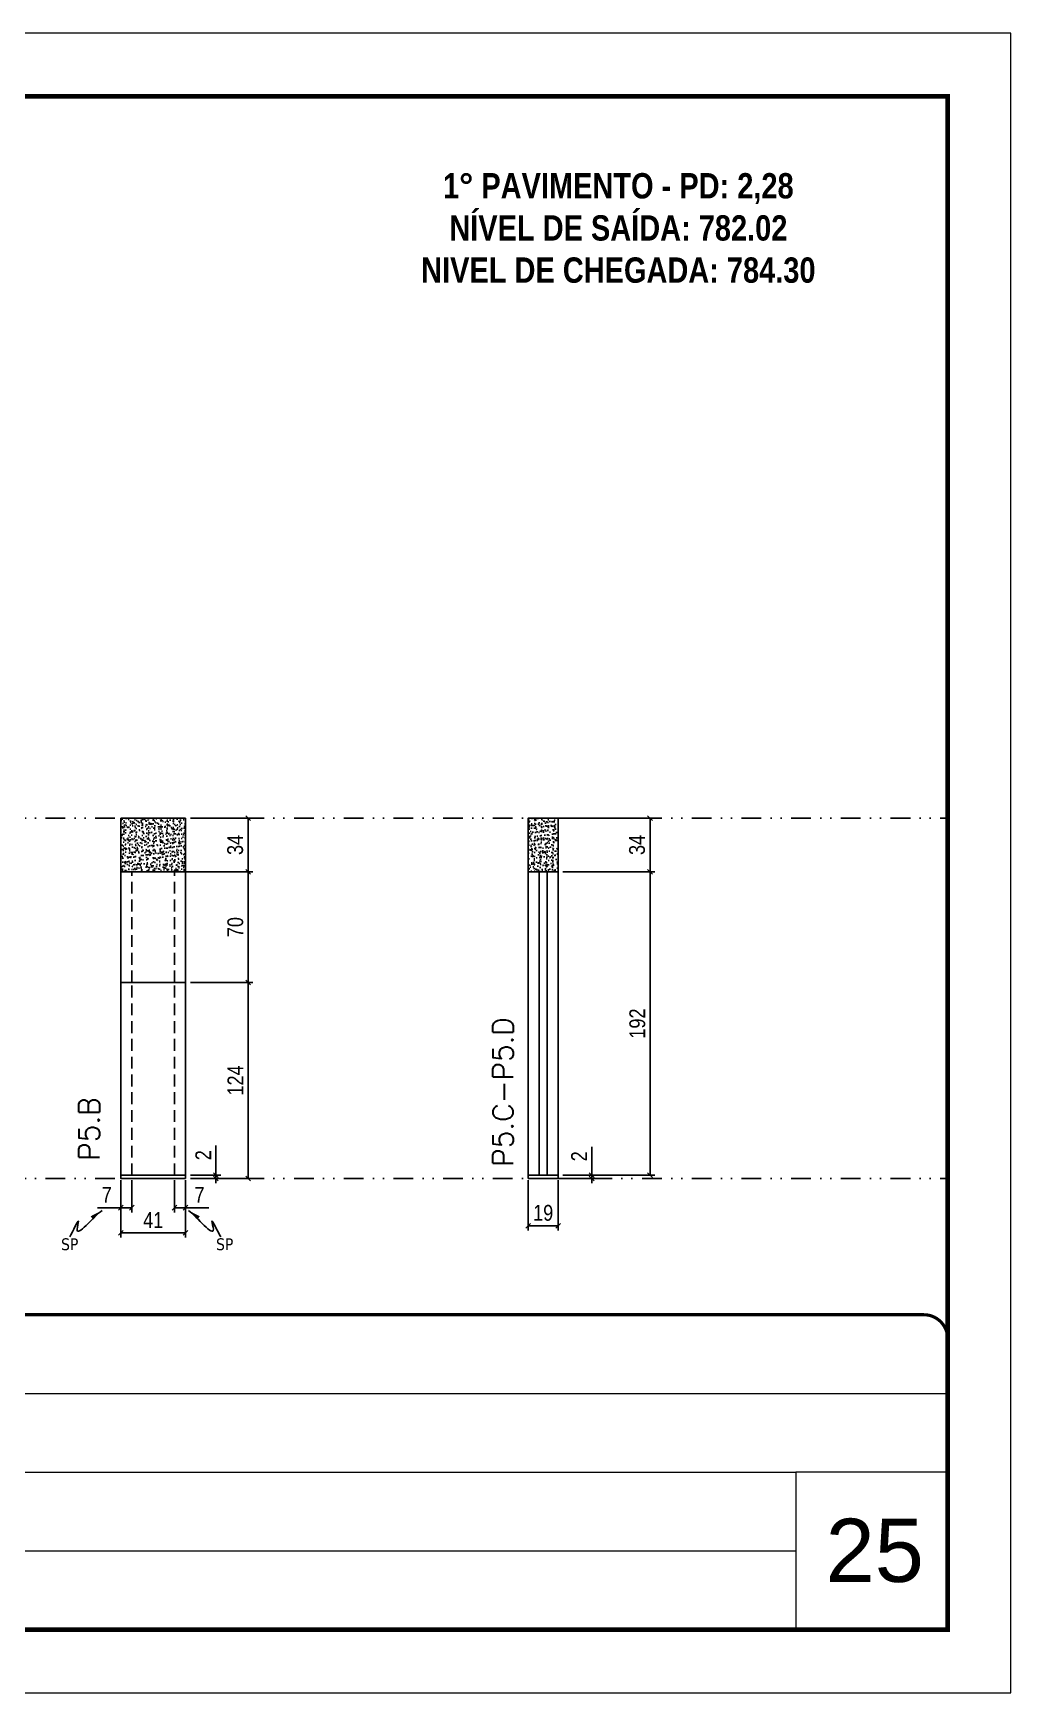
# Model space of a CAD drawing. Header units: millimetres. Extents: x 169816 to 178745, y 96537 to 113647.
# Drawn here: x 170683 to 171301, y 104577 to 105627 of the extents above; entities that cross this region are included whole.
import ezdxf

# ---------------------------------------------------------------- set-up
doc = ezdxf.new("R2010")
doc.units = ezdxf.units.MM
for name, pattern in [('CONTINUO', [0]), ('DASHED', [0.75, 0.5, -0.25]), ('DIVIDE2', [0.625, 0.25, -0.125, 0, -0.125, 0, -0.125]), ('HIDDEN', [0.375, 0.25, -0.125])]:
    doc.linetypes.add(name, pattern=pattern)
for name, color, linetype, lineweight in [('CARIMBO', 255, 'Continuous', 9), ('Folhas', 255, 'Continuous', 9), ('SARRAFO DE PRESSAO', 251, 'DASHED', 9), ('Texto Seção', 7, 'Continuous', 15)]:
    doc.layers.add(name, color=color, linetype=linetype, lineweight=lineweight)
for name, color, linetype in [('COTA', 241, 'Continuous'), ('NOMENCLATURA', 7, 'Continuous'), ('Nível', 160, 'Continuous'), ('Painéis', 200, 'Continuous'), ('SARR_2.2x7', 40, 'Continuous'), ('Sarrafo de Pressão', 42, 'HIDDEN'), ('texto', 7, 'Continuous')]:
    doc.layers.add(name, color=color, linetype=linetype)
doc.styles.add('ARIAL', font='arial.ttf')
doc.styles.add('COTA TECNICA', font='techl___.ttf', dxfattribs={"height": 10})
doc.styles.add('COTA TECNICA-50', font='techl___.ttf', dxfattribs={"height": 10})
doc.styles.add('REGUA-120', font='ROMANS.shx', dxfattribs={"height": 15})
doc.styles.add('ROMANC', font='techb___.ttf', dxfattribs={"height": 2.5})
doc.styles.get("Standard").update_dxf_attribs({"font": 'arial.ttf'})
doc.dimstyles.new('COTA PAINEL-50', dxfattribs={"dimtxt": 10, "dimasz": 3, "dimexe": 3, "dimexo": 3, "dimgap": 3, "dimtad": 1, "dimdec": 1, "dimzin": 12, "dimdsep": 46, "dimtxsty": 'COTA TECNICA-50', "dimblk1": 'OBLIQUE', "dimblk2": 'OBLIQUE', "dimsah": 1, "dimcen": 0.9, "dimclrd": 4, "dimclre": 4, "dimclrt": 240, "dimadec": 1, "dimazin": 3, "dimtfac": 1, "dimtdec": 1, "dimtmove": 0, "dimatfit": 3, "dimfxl": 1, "dimtolj": 1, "dimtzin": 12, "dimarcsym": 0})
doc.dimstyles.new('PAINEL', dxfattribs={"dimtxt": 10, "dimasz": 3, "dimexe": 3, "dimexo": 3, "dimgap": 3, "dimtad": 1, "dimdec": 1, "dimzin": 12, "dimdsep": 46, "dimtxsty": 'COTA TECNICA', "dimblk1": 'OBLIQUE', "dimblk2": 'OBLIQUE', "dimsah": 1, "dimcen": 0.9, "dimclrd": 4, "dimclre": 4, "dimclrt": 240, "dimadec": 1, "dimazin": 3, "dimtfac": 1, "dimtdec": 1, "dimtmove": 0, "dimatfit": 3, "dimfxl": 1, "dimtolj": 1, "dimtzin": 12, "dimarcsym": 0})
doc.dimstyles.get("Standard").update_dxf_attribs({"dimtxt": 0.18, "dimasz": 0.18, "dimexe": 0.18, "dimexo": 0.0625, "dimgap": 0.09, "dimtad": 0, "dimtih": 1, "dimtoh": 1, "dimdec": 4, "dimzin": 0, "dimdsep": 46, "dimtxsty": 'Standard', "dimcen": 0.09, "dimadec": 0, "dimazin": 0, "dimtfac": 1, "dimtdec": 4, "dimtofl": 0, "dimtmove": 0, "dimatfit": 3, "dimfxl": 1, "dimtolj": 1, "dimtzin": 0, "dimarcsym": 0})

# ---------------------------------------------------------------- blocks, each defined once
blk = doc.blocks.new('9999999999')
at = {"color": 30, "linetype": 'CONTINUO'}
for p, q in [((98564.6, 34379.6), (99584, 34379.6)), ((98564.6, 34329.8), (99488, 34329.8)), ((99584, 34329.8), (99488, 34329.8)), ((99488, 34329.8), (99488, 34230.2)), ((98564.6, 34280), (99488, 34280))]:
    blk.add_line(p, q, dxfattribs=at)
at = {"color": 30, "linetype": 'CONTINUO', "const_width": 2}
blk.add_lwpolyline([(99584, 34230.2), (99584, 34414.4, 0.414214), (99569, 34429.4), (98229, 34429.4, 0.414214), (98214, 34414.4), (98214, 34245.2, 0.414214), (98229, 34230.2), (99584, 34230.2)], format="xyb", dxfattribs=at)
at = {"layer": 'Folhas'}
blk.add_lwpolyline([(98139, 34190.2), (99624, 34190.2), (99624, 35240.2), (98139, 35240.2)], close=True, dxfattribs=at)
at = {"layer": 'Folhas', "color": 30, "const_width": 3}
blk.add_lwpolyline([(98214, 34230.2), (99584, 34230.2), (99584, 35200.2), (98214, 35200.2)], close=True, dxfattribs=at)
blk = doc.blocks.new('_Oblique')
at = {"color": 0, "linetype": 'ByBlock', "lineweight": -2}
blk.add_line((-0.5, -0.5), (0.5, 0.5), dxfattribs=at)
blk = doc.blocks.new('*D474')
at = {"layer": 'COTA', "color": 4, "lineweight": -2, "transparency": 16777216}
for p, q in [((170738, 104901.5), (170738, 104865.1)), ((170779, 104901.5), (170779, 104865.1)), ((170738, 104868.1), (170779, 104868.1))]:
    blk.add_line(p, q, dxfattribs=at)
at = {"layer": 'Defpoints', "color": 0, "transparency": 16777216}
for p in [(170738, 104904.5), (170779, 104904.5), (170779, 104868.1)]:
    blk.add_point(p, dxfattribs=at)
at = {"layer": 'COTA', "color": 4, "lineweight": -2, "transparency": 16777216, "xscale": 3, "yscale": 3, "zscale": 3, "rotation": 180}
blk.add_blockref('_Oblique', (170738, 104868.1), dxfattribs=at)
at = {"layer": 'COTA', "color": 4, "lineweight": -2, "transparency": 16777216, "xscale": 3, "yscale": 3, "zscale": 3}
blk.add_blockref('_Oblique', (170779, 104868.1), dxfattribs=at)
at = {"layer": 'COTA', "color": 240, "transparency": 16777216, "insert": (170758.5, 104876.2), "char_height": 10, "attachment_point": 5, "style": 'COTA TECNICA'}
blk.add_mtext('\\A1;41', dxfattribs=at)
blk = doc.blocks.new('*D475')
at = {"layer": 'COTA', "color": 4, "lineweight": -2, "transparency": 16777216}
for p, q in [((170738, 104899.5), (170738, 104881)), ((170745, 104901.5), (170745, 104881)), ((170738, 104884), (170723.2, 104884)), ((170745, 104884), (170738, 104884))]:
    blk.add_line(p, q, dxfattribs=at)
at = {"layer": 'Defpoints', "color": 0, "transparency": 16777216}
for p in [(170738, 104902.5), (170745, 104904.5), (170738, 104884)]:
    blk.add_point(p, dxfattribs=at)
at = {"layer": 'COTA', "color": 4, "lineweight": -2, "transparency": 16777216, "xscale": 3, "yscale": 3, "zscale": 3, "rotation": 180}
blk.add_blockref('_Oblique', (170738, 104884), dxfattribs=at)
at = {"layer": 'COTA', "color": 4, "lineweight": -2, "transparency": 16777216, "xscale": 3, "yscale": 3, "zscale": 3}
blk.add_blockref('_Oblique', (170745, 104884), dxfattribs=at)
at = {"layer": 'COTA', "color": 240, "transparency": 16777216, "insert": (170729.1, 104892.1), "char_height": 10, "attachment_point": 5, "style": 'COTA TECNICA-50'}
blk.add_mtext('\\A1;7', dxfattribs=at)
blk = doc.blocks.new('*D476')
at = {"layer": 'COTA', "color": 4, "lineweight": -2, "transparency": 16777216}
for p, q in [((170772, 104901.5), (170772, 104881)), ((170779, 104899.5), (170779, 104881)), ((170772, 104884), (170779, 104884)), ((170779, 104884), (170793.7, 104884))]:
    blk.add_line(p, q, dxfattribs=at)
at = {"layer": 'Defpoints', "color": 0, "transparency": 16777216}
for p in [(170772, 104904.5), (170779, 104902.5), (170779, 104884)]:
    blk.add_point(p, dxfattribs=at)
at = {"layer": 'COTA', "color": 4, "lineweight": -2, "transparency": 16777216, "xscale": 3, "yscale": 3, "zscale": 3, "rotation": 180}
blk.add_blockref('_Oblique', (170772, 104884), dxfattribs=at)
at = {"layer": 'COTA', "color": 4, "lineweight": -2, "transparency": 16777216, "xscale": 3, "yscale": 3, "zscale": 3}
blk.add_blockref('_Oblique', (170779, 104884), dxfattribs=at)
at = {"layer": 'COTA', "color": 240, "transparency": 16777216, "insert": (170787.8, 104892.1), "char_height": 10, "attachment_point": 5, "style": 'COTA TECNICA-50'}
blk.add_mtext('\\A1;7', dxfattribs=at)
blk = doc.blocks.new('*D477')
at = {"layer": 'COTA', "color": 4, "linetype": 'ByBlock', "lineweight": -2, "transparency": 16777216}
for p, q in [((170782, 105026.5), (170821.6, 105026.5)), ((170818.6, 104902.5), (170818.6, 105026.5)), ((170782, 104902.5), (170821.6, 104902.5))]:
    blk.add_line(p, q, dxfattribs=at)
at = {"layer": 'Defpoints', "color": 0, "linetype": 'ByBlock', "transparency": 16777216}
for p in [(170779, 105026.5), (170818.6, 105026.5), (170779, 104902.5)]:
    blk.add_point(p, dxfattribs=at)
at = {"layer": 'COTA', "color": 4, "linetype": 'ByBlock', "lineweight": -2, "transparency": 16777216, "xscale": 3, "yscale": 3, "zscale": 3}
for p, rotation in [((170818.6, 105026.5), 90), ((170818.6, 104902.5), 270)]:
    blk.add_blockref('_Oblique', p, dxfattribs=dict(at, rotation=rotation))
at = {"layer": 'COTA', "color": 240, "linetype": 'ByBlock', "transparency": 16777216, "insert": (170810.5, 104964.5), "char_height": 10, "attachment_point": 5, "rotation": 90, "style": 'COTA TECNICA'}
blk.add_mtext('\\A1;124', dxfattribs=at)
blk = doc.blocks.new('*D478')
at = {"layer": 'COTA', "color": 4, "lineweight": -2, "transparency": 16777216}
for p, q in [((170798.2, 104904.5), (170798.2, 104923.3)), ((170782, 104904.5), (170801.2, 104904.5)), ((170782, 104902.5), (170801.2, 104902.5)), ((170798.2, 104902.5), (170798.2, 104904.5)), ((170798.2, 104902.5), (170798.2, 104899.5))]:
    blk.add_line(p, q, dxfattribs=at)
at = {"layer": 'Defpoints', "color": 0, "transparency": 16777216}
for p in [(170779, 104904.5), (170779, 104902.5), (170798.2, 104902.5)]:
    blk.add_point(p, dxfattribs=at)
at = {"layer": 'COTA', "color": 4, "lineweight": -2, "transparency": 16777216, "xscale": 3, "yscale": 3, "zscale": 3}
for p, rotation in [((170798.2, 104904.5), 270), ((170798.2, 104902.5), 90)]:
    blk.add_blockref('_Oblique', p, dxfattribs=dict(at, rotation=rotation))
at = {"layer": 'COTA', "color": 240, "transparency": 16777216, "insert": (170790.2, 104917.2), "char_height": 10, "attachment_point": 5, "rotation": 90, "style": 'COTA TECNICA-50'}
blk.add_mtext('\\A1;2', dxfattribs=at)
blk = doc.blocks.new('*D479')
at = {"layer": 'COTA', "color": 4, "linetype": 'ByBlock', "lineweight": -2, "transparency": 16777216}
for p, q in [((170782, 105026.5), (170821.6, 105026.5)), ((170818.6, 104902.5), (170818.6, 105026.5)), ((170782, 104902.5), (170821.6, 104902.5))]:
    blk.add_line(p, q, dxfattribs=at)
at = {"layer": 'Defpoints', "color": 0, "linetype": 'ByBlock', "transparency": 16777216}
for p in [(170779, 105026.5), (170818.6, 105026.5), (170779, 104902.5)]:
    blk.add_point(p, dxfattribs=at)
at = {"layer": 'COTA', "color": 4, "linetype": 'ByBlock', "lineweight": -2, "transparency": 16777216, "xscale": 3, "yscale": 3, "zscale": 3}
for p, rotation in [((170818.6, 105026.5), 90), ((170818.6, 104902.5), 270)]:
    blk.add_blockref('_Oblique', p, dxfattribs=dict(at, rotation=rotation))
at = {"layer": 'COTA', "color": 240, "linetype": 'ByBlock', "transparency": 16777216, "insert": (170810.5, 104964.5), "char_height": 10, "attachment_point": 5, "rotation": 90, "style": 'COTA TECNICA'}
blk.add_mtext('\\A1;124', dxfattribs=at)
blk = doc.blocks.new('*D480')
at = {"layer": 'COTA', "color": 4, "lineweight": -2, "transparency": 16777216}
for p, q in [((170782, 105130.5), (170821.6, 105130.5)), ((170818.6, 105096.5), (170818.6, 105130.5)), ((170778.5, 105096.5), (170821.6, 105096.5))]:
    blk.add_line(p, q, dxfattribs=at)
at = {"layer": 'Defpoints', "color": 0, "transparency": 16777216}
for p in [(170779, 105130.5), (170818.6, 105130.5), (170775.5, 105096.5)]:
    blk.add_point(p, dxfattribs=at)
at = {"layer": 'COTA', "color": 4, "lineweight": -2, "transparency": 16777216, "xscale": 3, "yscale": 3, "zscale": 3}
for p, rotation in [((170818.6, 105130.5), 90), ((170818.6, 105096.5), 270)]:
    blk.add_blockref('_Oblique', p, dxfattribs=dict(at, rotation=rotation))
at = {"layer": 'COTA', "color": 240, "transparency": 16777216, "insert": (170810.4, 105113.5), "char_height": 10, "attachment_point": 5, "rotation": 90, "style": 'COTA TECNICA-50'}
blk.add_mtext('\\A1;34', dxfattribs=at)
blk = doc.blocks.new('*D481')
at = {"layer": 'COTA', "color": 4, "lineweight": -2, "transparency": 16777216}
for p, q in [((170995.7, 104901.5), (170995.7, 104869.6)), ((171014.7, 104901.5), (171014.7, 104869.6)), ((170995.7, 104872.6), (171014.7, 104872.6))]:
    blk.add_line(p, q, dxfattribs=at)
at = {"layer": 'Defpoints', "color": 0, "transparency": 16777216}
for p in [(170995.7, 104904.5), (171014.7, 104904.5), (171014.7, 104872.6)]:
    blk.add_point(p, dxfattribs=at)
at = {"layer": 'COTA', "color": 4, "lineweight": -2, "transparency": 16777216, "xscale": 3, "yscale": 3, "zscale": 3, "rotation": 180}
blk.add_blockref('_Oblique', (170995.7, 104872.6), dxfattribs=at)
at = {"layer": 'COTA', "color": 4, "lineweight": -2, "transparency": 16777216, "xscale": 3, "yscale": 3, "zscale": 3}
blk.add_blockref('_Oblique', (171014.7, 104872.6), dxfattribs=at)
at = {"layer": 'COTA', "color": 240, "transparency": 16777216, "insert": (171005.2, 104880.7), "char_height": 10, "attachment_point": 5, "style": 'COTA TECNICA'}
blk.add_mtext('\\A1;19', dxfattribs=at)
blk = doc.blocks.new('*D482')
at = {"layer": 'COTA', "color": 4, "lineweight": -2, "transparency": 16777216}
for p, q in [((171035.9, 104904.5), (171035.9, 104922.6)), ((171017.7, 104904.5), (171038.9, 104904.5)), ((171017.7, 104902.5), (171038.9, 104902.5)), ((171035.9, 104902.5), (171035.9, 104904.5)), ((171035.9, 104902.5), (171035.9, 104899.5))]:
    blk.add_line(p, q, dxfattribs=at)
at = {"layer": 'Defpoints', "color": 0, "transparency": 16777216}
for p in [(171014.7, 104904.5), (171014.7, 104902.5), (171035.9, 104904.5)]:
    blk.add_point(p, dxfattribs=at)
at = {"layer": 'COTA', "color": 4, "lineweight": -2, "transparency": 16777216, "xscale": 3, "yscale": 3, "zscale": 3}
for p, rotation in [((171035.9, 104904.5), 270), ((171035.9, 104902.5), 90)]:
    blk.add_blockref('_Oblique', p, dxfattribs=dict(at, rotation=rotation))
at = {"layer": 'COTA', "color": 240, "transparency": 16777216, "insert": (171027.9, 104916.5), "char_height": 10, "attachment_point": 5, "rotation": 90, "style": 'COTA TECNICA-50'}
blk.add_mtext('\\A1;2', dxfattribs=at)
blk = doc.blocks.new('*D486')
at = {"layer": 'COTA', "color": 4, "linetype": 'ByBlock', "lineweight": -2, "transparency": 16777216}
for p, q in [((171017.7, 105130.5), (171075.8, 105130.5)), ((171072.8, 105130.5), (171072.8, 105096.5)), ((171017.7, 105096.5), (171075.8, 105096.5))]:
    blk.add_line(p, q, dxfattribs=at)
at = {"layer": 'Defpoints', "color": 0, "linetype": 'ByBlock', "transparency": 16777216}
for p in [(171014.7, 105130.5), (171014.7, 105096.5), (171072.8, 105096.5)]:
    blk.add_point(p, dxfattribs=at)
at = {"layer": 'COTA', "color": 4, "linetype": 'ByBlock', "lineweight": -2, "transparency": 16777216, "xscale": 3, "yscale": 3, "zscale": 3}
for p, rotation in [((171072.8, 105130.5), 90), ((171072.8, 105096.5), 270)]:
    blk.add_blockref('_Oblique', p, dxfattribs=dict(at, rotation=rotation))
at = {"layer": 'COTA', "color": 240, "linetype": 'ByBlock', "transparency": 16777216, "insert": (171064.6, 105113.5), "char_height": 10, "attachment_point": 5, "rotation": 90, "style": 'COTA TECNICA'}
blk.add_mtext('\\A1;34', dxfattribs=at)
blk = doc.blocks.new('*D483')
at = {"layer": 'COTA', "color": 4, "lineweight": -2, "transparency": 16777216}
for p, q in [((170782, 105096.5), (170821.6, 105096.5)), ((170818.6, 105026.5), (170818.6, 105096.5)), ((170782, 105026.5), (170821.6, 105026.5))]:
    blk.add_line(p, q, dxfattribs=at)
at = {"layer": 'Defpoints', "color": 0, "transparency": 16777216}
for p in [(170779, 105096.5), (170818.6, 105096.5), (170779, 105026.5)]:
    blk.add_point(p, dxfattribs=at)
at = {"layer": 'COTA', "color": 4, "lineweight": -2, "transparency": 16777216, "xscale": 3, "yscale": 3, "zscale": 3}
for p, rotation in [((170818.6, 105096.5), 90), ((170818.6, 105026.5), 270)]:
    blk.add_blockref('_Oblique', p, dxfattribs=dict(at, rotation=rotation))
at = {"layer": 'COTA', "color": 240, "transparency": 16777216, "insert": (170810.5, 105061.5), "char_height": 10, "attachment_point": 5, "rotation": 90, "style": 'COTA TECNICA-50'}
blk.add_mtext('\\A1;70', dxfattribs=at)
blk = doc.blocks.new('*D484')
at = {"layer": 'COTA', "color": 4, "lineweight": -2, "transparency": 16777216}
for p, q in [((171017.7, 105096.5), (171075.8, 105096.5)), ((171072.8, 105096.5), (171072.8, 104904.5)), ((171017.7, 104904.5), (171075.8, 104904.5))]:
    blk.add_line(p, q, dxfattribs=at)
at = {"layer": 'Defpoints', "color": 0, "transparency": 16777216}
for p in [(171014.7, 105096.5), (171014.7, 104904.5), (171072.8, 104904.5)]:
    blk.add_point(p, dxfattribs=at)
at = {"layer": 'COTA', "color": 4, "lineweight": -2, "transparency": 16777216, "xscale": 3, "yscale": 3, "zscale": 3}
for p, rotation in [((171072.8, 105096.5), 90), ((171072.8, 104904.5), 270)]:
    blk.add_blockref('_Oblique', p, dxfattribs=dict(at, rotation=rotation))
at = {"layer": 'COTA', "color": 240, "transparency": 16777216, "insert": (171064.8, 105000.5), "char_height": 10, "attachment_point": 5, "rotation": 90, "style": 'COTA TECNICA'}
blk.add_mtext('\\A1;192', dxfattribs=at)

msp = doc.modelspace()

# ---------------------------------------------------------------- hatches: boundary and pattern name
at = {"layer": 'COTA', "linetype": 'ByBlock'}
h = msp.add_hatch(dxfattribs=at)
h.set_pattern_fill('AR-CONC', color=256, scale=0.03)
h.set_pattern_definition([(50, (-3183.5, -5854.8755), (5.46554007, -0.47817257), [0.5715, -6.2865]), (355, (-3183.5, -5854.8755), (-1.05730264, 5.73170536), [0.4572, -5.02921753]), (100.4514447, (-3183.0445, -5854.9154), (4.40823741, 5.25353256), [0.48570026, -5.34270734]), (46.1842, (-3183.5, -5853.3515), (8.13237123, -1.26126984), [0.85725, -9.42975]), (96.6355576, (-3182.822, -5853.457), (7.12212402, 7.42278374), [0.7285507, -8.01406824]), (351.184151, (-3183.5, -5853.3515), (7.12212402, 7.42278374), [0.685799, -7.54379196]), (21, (-3182.738, -5853.7325), (4.54843174, -3.06795595), [0.5715, -6.2865]), (326, (-3182.738, -5853.7325), (1.85406085, 5.52563898), [0.4572, -5.0292]), (71.451445, (-3182.359, -5853.988), (6.40249258, 2.45768307), [0.48570026, -5.34269813]), (37.5, (-3183.5, -5854.8755), (0.092658098, 2.536651166), [0, -4.96824, 0, -5.1054, 0, -5.04825]), (7.5, (-3183.5, -5854.8755), (2.004589875, 3.005417245), [0, -2.91084, 0, -4.85394, 0, -1.92405]), (327.5, (-3185.1993, -5854.8755), (4.067717855, -0.17186232), [0, -1.905, 0, -5.9436, 0, -7.8867]), (317.5, (-3185.9613, -5854.8755), (4.44387544, 0.76279473), [0, -2.4765, 0, -3.94716, 0, -5.6007])])
h.paths.add_polyline_path([(170778.96, 105096.49), (170778.96, 105130.49), (170737.96, 105130.49), (170737.96, 105096.49)])
h = msp.add_hatch(dxfattribs=at)
h.set_pattern_fill('AR-CONC', color=256, scale=0.03)
h.set_pattern_definition([(50, (161906.6175, 101018.4962), (5.46554, -0.4781726), [0.5715, -6.2865]), (355, (161906.6175, 101018.496), (-1.0573026, 5.7317054), [0.4572, -5.0292175]), (100.451445, (161907.073, 101018.4564), (4.4082374, 5.2535326), [0.4857003, -5.3427073]), (46.1842, (161906.6175, 101020.02), (8.132371, -1.26127), [0.85725, -9.42975]), (96.63556, (161907.295, 101019.915), (7.122124, 7.422784), [0.728551, -8.014068]), (351.18415, (161906.6175, 101020.02), (7.122124, 7.422784), [0.685799, -7.543792]), (21, (161907.3795, 101019.6392), (4.5484317, -3.067956), [0.5715, -6.2865]), (326, (161907.3795, 101019.639), (1.854061, 5.525639), [0.4572, -5.0292]), (71.451445, (161907.7586, 101019.3836), (6.4024926, 2.457683), [0.4857003, -5.342698]), (37.5, (161906.6175, 101018.4962), (0.0926581, 2.53665117), [0, -4.96824, 0, -5.1054, 0, -5.04825]), (7.5, (161906.6175, 101018.4962), (2.0045899, 3.00541724), [0, -2.91084, 0, -4.85394, 0, -1.92405]), (327.5, (161904.9183, 101018.4962), (4.06771786, -0.1718623), [0, -1.905, 0, -5.9436, 0, -7.8867]), (317.5, (161904.1563, 101018.4962), (4.4438754, 0.7627947), [0, -2.4765, 0, -3.94716, 0, -5.6007])])
h.paths.add_polyline_path([(171014.74, 105130.49), (170995.74, 105130.49), (170995.74, 105096.46), (171014.74, 105096.46)])

# ---------------------------------------------------------------- linework, layer by layer
for p, q in [((170737.96, 105096.49), (170737.96, 105130.49)), ((170737.96, 105130.49), (170778.96, 105130.49)), ((170778.96, 105096.49), (170778.96, 105130.49))]:
    msp.add_line(p, q, dxfattribs=at)
msp.add_lwpolyline([(170995.74, 105096.46), (171014.74, 105096.46), (171014.74, 105130.49), (170995.74, 105130.49)], close=True, dxfattribs=at)
at = {"layer": 'Nível', "color": 4, "linetype": 'DIVIDE2', "ltscale": 50}
for p, q in [((170281.49, 105130.49), (171261.02, 105130.49)), ((170281.49, 104902.49), (171261.02, 104902.49))]:
    msp.add_line(p, q, dxfattribs=at)
at = {"layer": 'Painéis'}
for p, q in [((170778.96, 105096.49), (170737.96, 105096.49)), ((170737.96, 105096.49), (170737.96, 105046.49)), ((170778.96, 105046.49), (170778.96, 105096.49)), ((170995.74, 105096.49), (171014.74, 105096.49)), ((170995.74, 105096.46), (170995.74, 104904.49)), ((170995.74, 105096.46), (171014.74, 105096.46)), ((171014.74, 105096.46), (170995.74, 105096.46)), ((171014.74, 105096.46), (171014.74, 104904.49)), ((170737.96, 105046.49), (170737.96, 105026.49)), ((170778.96, 105026.49), (170778.96, 105046.49)), ((170778.96, 105026.49), (170737.96, 105026.49)), ((170737.96, 105026.49), (170737.96, 104904.49)), ((170737.96, 105026.49), (170778.96, 105026.49)), ((170778.96, 104904.49), (170778.96, 105026.49)), ((170737.96, 104904.49), (170778.96, 104904.49)), ((170995.74, 104904.49), (171014.74, 104904.49)), ((170995.74, 104904.49), (171014.74, 104904.49)), ((170995.74, 104902.49), (170995.74, 104904.49)), ((171014.74, 104902.49), (170995.74, 104902.49)), ((171014.74, 104904.49), (171014.74, 104902.49))]:
    msp.add_line(p, q, dxfattribs=at)
msp.add_lwpolyline([(170778.96, 104902.49), (170737.96, 104902.49), (170737.96, 104904.49), (170778.96, 104904.49)], close=True, dxfattribs=at)
at = {"layer": 'SARR_2.2x7'}
for p, q in [((171002.74, 105096.46), (171002.74, 104904.49)), ((171007.74, 105096.46), (171007.74, 104904.49))]:
    msp.add_line(p, q, dxfattribs=at)
at = {"layer": 'Sarrafo de Pressão', "ltscale": 30}
for p, q in [((170744.96, 105026.49), (170744.96, 105096.49)), ((170771.96, 105026.49), (170771.96, 105096.49)), ((170744.96, 104904.49), (170744.96, 105026.49)), ((170771.96, 104904.49), (170771.96, 105026.49))]:
    msp.add_line(p, q, dxfattribs=at)

# ---------------------------------------------------------------- block references
at = {"layer": 'SARRAFO DE PRESSAO', "color": 6, "linetype": 'ByBlock'}
msp.add_blockref('9999999999', (71677.04, 70386.87), dxfattribs=at)

# ---------------------------------------------------------------- texts
at = {"layer": 'CARIMBO', "style": 'ARIAL'}
msp.add_text('25', height=40, dxfattribs=at).set_placement((171183.88, 104647.22))
at = {"layer": 'NOMENCLATURA', "color": 2, "insert": (171052.76, 105565.22), "char_height": 16, "attachment_point": 2, "style": 'ROMANC'}
msp.add_mtext_dynamic_manual_height_columns('\\P1° PAVIMENTO - PD: 2,28\\PNÍVEL DE SAÍDA: 782.02\\PNIVEL DE CHEGADA: 784.30', width=328.3607, gutter_width=1, heights=[0], dxfattribs=at)
at = {"layer": 'texto', "color": 0, "char_height": 7.5, "attachment_point": 5}
for insert in [(170705.71, 104860.81), (170803.74, 104860.81)]:
    msp.add_mtext('{\\fTahoma|b0|i0|c0|p34;\\C4;SP}', dxfattribs=dict(at, insert=insert))
at = {"layer": 'Texto Seção', "char_height": 13, "width": 285.3299, "attachment_point": 7, "rotation": 90, "style": 'REGUA-120'}
for s, insert in [('\\pxt4;P5.C-P5.D', (170986.29, 104909.9)), ('P5.B', (170724.49, 104913.74))]:
    msp.add_mtext(s, dxfattribs=dict(at, insert=insert))

# ---------------------------------------------------------------- dimensions: what is measured, and where the dimension line sits
at = {"layer": 'COTA'}
for base, p1, p2, angle, dimstyle, picture, middle in [((170818.6, 105130.49), (170775.46, 105096.49), (170778.96, 105130.49), 90, 'COTA PAINEL-50', '*D480', (170810.38, 105113.49)), ((170818.6, 105096.49), (170778.96, 105026.49), (170778.96, 105096.49), 90, 'COTA PAINEL-50', '*D483', (170810.5, 105061.49)), ((171072.85, 104904.49), (171014.74, 105096.49), (171014.74, 104904.49), 90, 'PAINEL', '*D484', (171064.76, 105000.49)), ((170737.96, 104883.98), (170744.96, 104904.49), (170737.96, 104902.49), 180, 'COTA PAINEL-50', '*D475', (170729.1, 104892.05))]:
    dim = msp.add_linear_dim(base=base, p1=p1, p2=p2, angle=angle, dimstyle=dimstyle, dxfattribs=at)
    dim.commit()
    dim.dimension.update_dxf_attribs({"geometry": picture, "text_midpoint": middle})
at = {"layer": 'COTA', "linetype": 'ByBlock'}
dim = msp.add_linear_dim(base=(171072.85, 105096.46), p1=(171014.74, 105130.49), p2=(171014.74, 105096.46), angle=90, dimstyle='PAINEL', dxfattribs=at)
dim.commit()
dim.dimension.update_dxf_attribs({"geometry": '*D486', "text_midpoint": (171064.63, 105113.48)})
for picture in ['*D477', '*D479']:
    dim = msp.add_aligned_dim(p1=(170778.96, 104902.49), p2=(170778.96, 105026.49), distance=-39.64, dimstyle='PAINEL', dxfattribs=at)
    dim.commit()
    dim.dimension.update_dxf_attribs({"geometry": picture, "text_midpoint": (170810.53, 104964.49)})
at = {"layer": 'COTA'}
for base, p1, p2, picture, middle in [((170798.22, 104902.49), (170778.96, 104904.49), (170778.96, 104902.49), '*D478', (170798.22, 104917.24)), ((171035.93, 104904.49), (171014.74, 104902.49), (171014.74, 104904.49), '*D482', (171035.93, 104916.54))]:
    dim = msp.add_linear_dim(base=base, p1=p1, p2=p2, angle=90, dimstyle='COTA PAINEL-50', dxfattribs=at)
    dim.commit()
    dim.dimension.update_dxf_attribs({"geometry": picture, "text_midpoint": middle, "dimtype": 160})
for base, p1, p2, picture, middle in [((170778.96, 104868.13), (170737.96, 104904.49), (170778.96, 104904.49), '*D474', (170758.46, 104876.2)), ((171014.74, 104872.59), (170995.74, 104904.49), (171014.74, 104904.49), '*D481', (171005.24, 104880.68))]:
    dim = msp.add_linear_dim(base=base, p1=p1, p2=p2, dimstyle='PAINEL', override={"dimarcsym": 2}, dxfattribs=at)
    dim.commit()
    dim.dimension.update_dxf_attribs({"geometry": picture, "text_midpoint": middle})
dim = msp.add_linear_dim(base=(170778.96, 104883.98), p1=(170771.96, 104904.49), p2=(170778.96, 104902.49), dimstyle='COTA PAINEL-50', dxfattribs=at)
dim.commit()
dim.dimension.update_dxf_attribs({"geometry": '*D476', "text_midpoint": (170787.83, 104892.05)})

# ---------------------------------------------------------------- leaders
at = {"layer": 'COTA', "path_type": 1}
for points in [[(170726.13, 104882.31), (170710.35, 104870.47), (170711.27, 104875.28), (170705.72, 104865.5)], [(170780.79, 104882.31), (170796.58, 104870.47), (170795.65, 104875.28), (170801.2, 104865.5)]]:
    msp.add_leader(points, dimstyle='Standard', override={"dimasz": 8}, dxfattribs=at)

doc.saveas('drawing.dxf')
